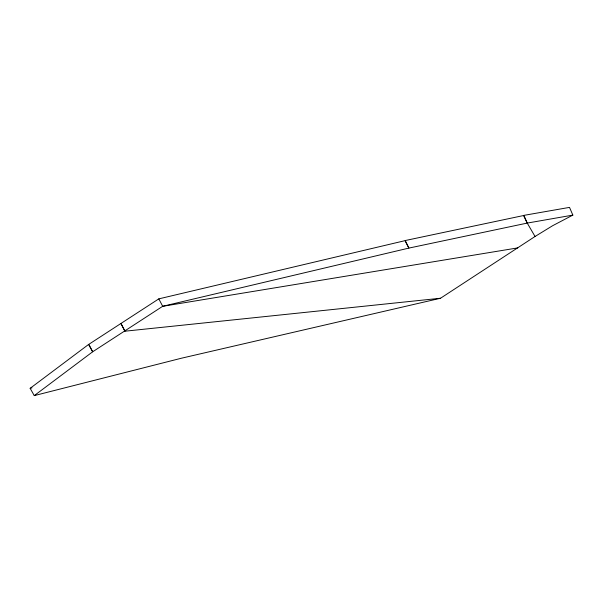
<?xml version="1.0" encoding="UTF-8"?>
<svg xmlns="http://www.w3.org/2000/svg" width="603" height="603" viewBox="0 0 603 603"><rect width="100%" height="100%" fill="white"/><g stroke="black" fill="none" stroke-linecap="round" stroke-linejoin="round"><path stroke-width="0.9" d="M30.15 388.317L88.551 344.494L92.658 351.79L34.258 395.613L30.15 388.317L31.974 387.85M527.233 223.087L523.562 215.535L405.224 240.537L408.887 248.089L162.689 306.294L92.658 351.79L88.875 344.305L158.823 298.862L405.012 240.657L408.887 248.089L527.233 223.087L572.85 215.105L569.511 207.387L523.886 215.369L527.233 223.087L535.042 236.482L440.529 298.244L181.262 358.257L34.258 395.613M535.042 236.482L552.634 225.71L572.85 215.105M517.743 247.901L162.689 306.294L158.823 298.862M121.06 323.773L124.927 331.205L440.529 298.244M121.143 323.721L124.927 331.205"/></g></svg>
